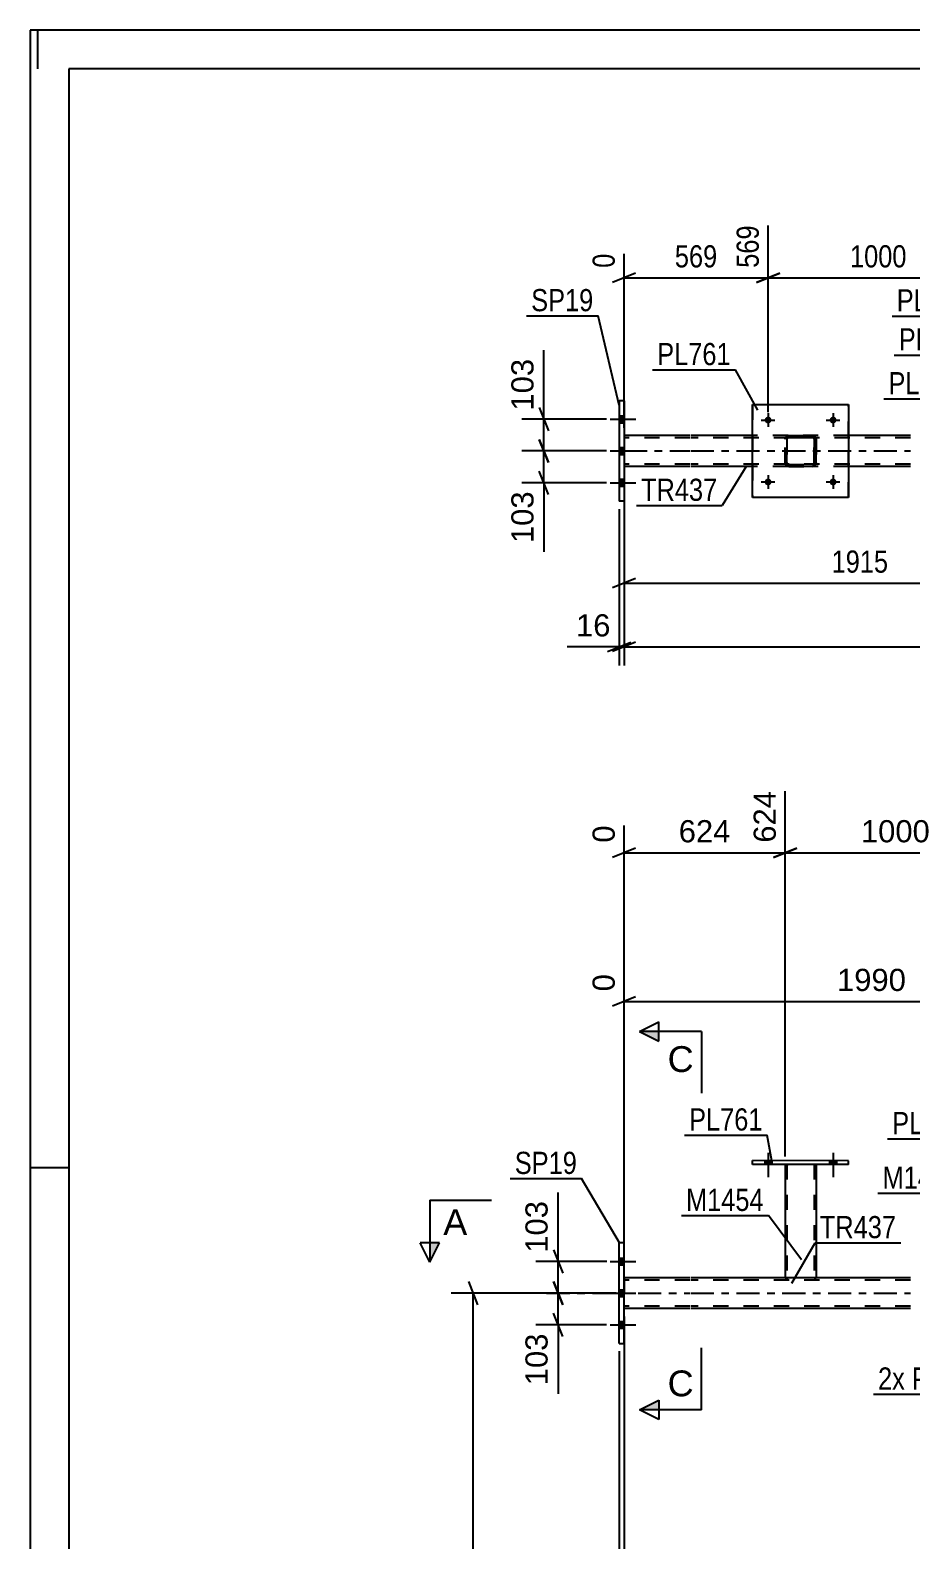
# Model space of a CAD drawing. Header units: millimetres. Extents: x 0 to 841, y 0 to 594.
# Drawn here: x 0 to 113.8, y 399 to 594 of the extents above; entities that cross this region are included whole.
import ezdxf

# ---------------------------------------------------------------- set-up
doc = ezdxf.new("R2010")
doc.units = ezdxf.units.MM
doc.linetypes.add('DXK_LINE_DOT2', pattern=[3.9198, 1.9599, -1.9599])
doc.linetypes.add('DXK_LINE_DOT3', pattern=[5.9187, 2.979, -0.9799, 0.9799, -0.9799])
doc.styles.add('Arial', font='ARIAL.TTF', dxfattribs={"height": 0.2})
doc.styles.add('Arial Narrow', font='ARIALN.TTF', dxfattribs={"height": 0.2})

# ---------------------------------------------------------------- blocks, each defined once
blk = doc.blocks.new('Unknown-317306913-1117')
at = {"color": 5, "linetype": 'Continuous'}
for p, q in [((841, 594), (0, 594)), ((0, 594), (0, 0)), ((1, 589), (1, 594)), ((836, 589), (5, 589)), ((5, 589), (5, 5)), ((5, 447), (0, 447))]:
    blk.add_line(p, q, dxfattribs=at)
blk = doc.blocks.new('Bolt-317306913-2170 - 2138')
at = {"linetype": 'Continuous'}
for points in [[(94.94, 447.46), (95.82, 447.46), (95.82, 447.94), (94.94, 447.94)], [(103.34, 447.45), (104.22, 447.45), (104.22, 447.93), (103.34, 447.93)]]:
    blk.add_hatch(color=1, dxfattribs=at).paths.add_polyline_path(points)
at = {"color": 1, "linetype": 'Continuous'}
for p, q in [((95.38, 448.94), (95.38, 445.82)), ((103.78, 448.93), (103.78, 445.81)), ((94.94, 447.94), (94.94, 447.46)), ((95.82, 447.94), (95.82, 447.46)), ((103.34, 447.93), (103.34, 447.45)), ((104.22, 447.93), (104.22, 447.45))]:
    blk.add_line(p, q, dxfattribs=at)
blk = doc.blocks.new('Bolt-317306913-2171 - 2138')
at = {"linetype": 'Continuous'}
for points in [[(94.94, 447.46), (95.82, 447.46), (95.82, 447.94), (94.94, 447.94)], [(103.34, 447.45), (104.22, 447.45), (104.22, 447.93), (103.34, 447.93)]]:
    blk.add_hatch(color=1, dxfattribs=at).paths.add_polyline_path(points)
at = {"color": 1, "linetype": 'Continuous'}
for p, q in [((95.38, 448.94), (95.38, 445.82)), ((103.78, 448.93), (103.78, 445.81)), ((94.94, 447.94), (94.94, 447.46)), ((95.82, 447.94), (95.82, 447.46)), ((103.34, 447.93), (103.34, 447.45)), ((104.22, 447.93), (104.22, 447.45))]:
    blk.add_line(p, q, dxfattribs=at)
blk = doc.blocks.new('Part-317306913-2249 - 2138')
at = {"color": 2, "linetype": 'Continuous'}
for p, q in [((85.28, 432.82), (76.76, 432.82)), ((97.58, 432.82), (85.38, 432.82)), ((113.78, 432.82), (101.58, 432.82)), ((85.28, 428.82), (76.76, 428.82)), ((113.78, 428.82), (85.38, 428.82))]:
    blk.add_line(p, q, dxfattribs=at)
at = {"color": 7, "linetype": 'DXK_LINE_DOT2'}
for p, q in [((76.76, 432.82), (76.76, 428.82)), ((85.28, 432.5), (76.76, 432.5)), ((113.78, 432.5), (85.38, 432.5)), ((101.58, 432.82), (97.58, 432.82)), ((85.28, 429.14), (76.76, 429.14)), ((113.78, 429.14), (85.38, 429.14))]:
    blk.add_line(p, q, dxfattribs=at)
at = {"color": 7, "linetype": 'DXK_LINE_DOT3'}
for p, q in [((66.76, 430.82), (85.28, 430.82)), ((85.38, 430.82), (113.78, 430.82))]:
    blk.add_line(p, q, dxfattribs=at)
blk = doc.blocks.new('Part-317306913-2254 - 2138')
at = {"color": 2, "linetype": 'Continuous'}
for p, q in [((93.38, 447.46), (93.38, 447.94)), ((105.78, 447.93), (93.38, 447.94)), ((105.78, 447.45), (93.38, 447.46)), ((105.78, 447.45), (105.78, 447.93))]:
    blk.add_line(p, q, dxfattribs=at)
blk = doc.blocks.new('Bolt-317306913-2213 - 2138')
at = {"linetype": 'Continuous'}
for points in [[(76.76, 434.48), (76.76, 435.36), (76.12, 435.36), (76.12, 434.48)], [(76.76, 434.48), (76.76, 435.36), (76.12, 435.36), (76.12, 434.48)], [(76.76, 434.48), (76.76, 435.36), (76.12, 435.36), (76.12, 434.48)], [(76.76, 430.38), (76.76, 431.26), (76.12, 431.26), (76.12, 430.38)], [(76.76, 430.38), (76.76, 431.26), (76.12, 431.26), (76.12, 430.38)], [(76.76, 426.28), (76.76, 427.16), (76.12, 427.16), (76.12, 426.28)], [(76.76, 426.28), (76.76, 427.16), (76.12, 427.16), (76.12, 426.28)], [(76.76, 426.28), (76.76, 427.16), (76.12, 427.16), (76.12, 426.28)]]:
    blk.add_hatch(color=1, dxfattribs=at).paths.add_polyline_path(points)
at = {"color": 1, "linetype": 'Continuous'}
for p, q in [((76.12, 435.36), (76.76, 435.36)), ((76.12, 435.36), (76.76, 435.36)), ((76.12, 435.36), (76.76, 435.36)), ((74.96, 434.92), (78.28, 434.92)), ((74.96, 434.92), (78.28, 434.92)), ((74.96, 434.92), (78.28, 434.92)), ((76.12, 434.48), (76.76, 434.48)), ((76.12, 434.48), (76.76, 434.48)), ((76.12, 434.48), (76.76, 434.48)), ((76.12, 431.26), (76.76, 431.26)), ((76.12, 431.26), (76.76, 431.26)), ((74.96, 430.82), (78.28, 430.82)), ((74.96, 430.82), (78.28, 430.82)), ((76.12, 430.38), (76.76, 430.38)), ((76.12, 430.38), (76.76, 430.38)), ((74.96, 426.72), (78.28, 426.72)), ((74.96, 426.72), (78.28, 426.72)), ((74.96, 426.72), (78.28, 426.72)), ((76.12, 427.16), (76.76, 427.16)), ((76.12, 427.16), (76.76, 427.16)), ((76.12, 427.16), (76.76, 427.16)), ((76.12, 426.28), (76.76, 426.28)), ((76.12, 426.28), (76.76, 426.28)), ((76.12, 426.28), (76.76, 426.28))]:
    blk.add_line(p, q, dxfattribs=at)
blk = doc.blocks.new('Part-317306913-2269 - 2138')
at = {"color": 7, "linetype": 'DXK_LINE_DOT2'}
for p, q in [((97.58, 447.46), (97.58, 447.46)), ((97.58, 447.46), (97.58, 447.45)), ((97.58, 447.45), (97.58, 447.46)), ((97.62, 447.46), (97.58, 447.46)), ((97.58, 447.46), (97.62, 447.46)), ((97.72, 447.46), (97.62, 447.46)), ((97.62, 447.46), (97.72, 447.46)), ((97.84, 447.46), (97.72, 447.46)), ((97.72, 447.46), (97.88, 447.46)), ((97.82, 447.46), (97.82, 447.46)), ((97.82, 447.46), (97.82, 432.82)), ((97.84, 447.46), (97.82, 447.46)), ((97.82, 447.46), (97.84, 447.46)), ((101.28, 447.46), (97.84, 447.46)), ((97.89, 447.46), (97.84, 447.46)), ((97.84, 447.46), (97.89, 447.46)), ((101.28, 447.46), (97.88, 447.46)), ((101.19, 447.46), (97.89, 447.46)), ((97.89, 447.46), (97.97, 447.46)), ((101.27, 447.46), (97.97, 447.46)), ((101.27, 447.46), (101.19, 447.46)), ((101.32, 447.46), (101.27, 447.46)), ((101.27, 447.46), (101.32, 447.46)), ((101.28, 447.46), (101.44, 447.46)), ((101.44, 447.46), (101.28, 447.46)), ((101.34, 447.46), (101.32, 447.46)), ((101.32, 447.46), (101.34, 447.46)), ((101.34, 447.46), (101.34, 447.46)), ((101.34, 447.46), (101.34, 432.81)), ((101.44, 447.46), (101.54, 447.46)), ((101.54, 447.46), (101.44, 447.46)), ((101.54, 447.46), (101.58, 447.46)), ((101.58, 447.46), (101.54, 447.46)), ((101.58, 447.46), (101.58, 447.46)), ((101.58, 447.46), (101.58, 447.45)), ((101.58, 447.45), (101.58, 447.46)), ((97.58, 432.82), (97.61, 432.82)), ((97.61, 432.82), (97.72, 432.82)), ((97.72, 432.82), (97.87, 432.82)), ((97.83, 432.82), (97.82, 432.82)), ((97.82, 432.82), (97.83, 432.82)), ((97.89, 432.82), (97.83, 432.82)), ((97.83, 432.82), (97.89, 432.82)), ((101.34, 432.82), (97.87, 432.82)), ((101.19, 432.82), (97.89, 432.82)), ((97.89, 432.82), (97.96, 432.82)), ((101.32, 432.81), (97.96, 432.82)), ((101.26, 432.82), (101.19, 432.82)), ((101.32, 432.82), (101.26, 432.82)), ((101.34, 432.82), (101.32, 432.82)), ((101.32, 432.81), (101.34, 432.81)), ((101.34, 432.82), (101.43, 432.82)), ((101.43, 432.82), (101.54, 432.82)), ((101.54, 432.82), (101.58, 432.82))]:
    blk.add_line(p, q, dxfattribs=at)
at = {"color": 2, "linetype": 'Continuous'}
for p, q in [((97.58, 447.45), (97.58, 432.82)), ((101.58, 447.45), (101.58, 432.81)), ((97.61, 432.82), (97.58, 432.82)), ((97.72, 432.82), (97.61, 432.82)), ((97.87, 432.82), (97.72, 432.82)), ((101.28, 432.81), (97.87, 432.82)), ((101.43, 432.81), (101.28, 432.81)), ((101.54, 432.81), (101.43, 432.81)), ((101.58, 432.81), (101.54, 432.81))]:
    blk.add_line(p, q, dxfattribs=at)
blk = doc.blocks.new('Part-317306913-2548 - 2138')
at = {"color": 2, "linetype": 'Continuous'}
for p, q in [((76.12, 424.32), (76.12, 437.32)), ((76.76, 437.32), (76.12, 437.32)), ((76.76, 424.32), (76.76, 437.32)), ((76.12, 424.32), (76.76, 424.32))]:
    blk.add_line(p, q, dxfattribs=at)
blk = doc.blocks.new('Part-317306913-1260 - 1234')
at = {"color": 2, "linetype": 'Continuous'}
for p, q in [((76.76, 546.13), (76.12, 546.13)), ((76.12, 546.13), (76.12, 533.13)), ((76.76, 546.13), (76.76, 533.13)), ((76.76, 533.13), (76.12, 533.13))]:
    blk.add_line(p, q, dxfattribs=at)
blk = doc.blocks.new('Part-317306913-1448 - 1234')
at = {"color": 7, "linetype": 'DXK_LINE_DOT2'}
for p, q in [((97.58, 541.15), (97.61, 541.33)), ((97.62, 541.33), (97.58, 541.15)), ((97.58, 538.11), (97.58, 541.15)), ((97.58, 541.15), (97.58, 541.15)), ((97.58, 538.11), (97.58, 541.15)), ((97.82, 541.15), (97.84, 541.24)), ((97.83, 541.24), (97.82, 541.15)), ((97.82, 538.11), (97.82, 541.15)), ((97.82, 541.15), (97.82, 541.15)), ((97.82, 541.15), (97.82, 538.11)), ((97.89, 541.32), (97.83, 541.24)), ((97.84, 541.24), (97.89, 541.32)), ((97.87, 541.59), (98.06, 541.63)), ((98.06, 541.63), (97.88, 541.59)), ((97.89, 541.32), (97.97, 541.37)), ((97.96, 541.37), (97.89, 541.32)), ((98.06, 541.39), (97.96, 541.37)), ((97.97, 541.37), (98.06, 541.39)), ((98.06, 541.63), (101.1, 541.63)), ((98.06, 541.63), (98.06, 541.63)), ((98.06, 541.63), (101.1, 541.63)), ((98.06, 541.39), (101.1, 541.39)), ((98.06, 541.39), (98.06, 541.39)), ((101.1, 541.39), (98.06, 541.39)), ((101.1, 541.63), (101.1, 541.63)), ((101.1, 541.63), (101.28, 541.59)), ((101.28, 541.59), (101.1, 541.63)), ((101.1, 541.39), (101.1, 541.39)), ((101.1, 541.39), (101.19, 541.37)), ((101.19, 541.37), (101.1, 541.39)), ((101.19, 541.37), (101.19, 541.37)), ((101.19, 541.37), (101.27, 541.32)), ((101.26, 541.32), (101.19, 541.37)), ((101.32, 541.24), (101.26, 541.32)), ((101.27, 541.32), (101.32, 541.24)), ((101.32, 541.24), (101.34, 541.15)), ((101.34, 541.15), (101.32, 541.24)), ((101.34, 538.11), (101.34, 541.15)), ((101.34, 541.15), (101.34, 541.15)), ((101.34, 541.15), (101.34, 538.11)), ((101.54, 541.33), (101.58, 541.15)), ((101.58, 541.15), (101.54, 541.33)), ((101.58, 538.11), (101.58, 541.15)), ((101.58, 541.15), (101.58, 541.15)), ((101.58, 541.15), (101.58, 538.11)), ((97.58, 538.11), (97.58, 538.11)), ((97.61, 537.92), (97.58, 538.11)), ((97.58, 538.11), (97.62, 537.92)), ((97.82, 538.11), (97.82, 538.11)), ((97.84, 538.01), (97.82, 538.11)), ((97.82, 538.11), (97.83, 538.02)), ((97.83, 538.02), (97.89, 537.94)), ((97.89, 537.94), (97.84, 538.01)), ((97.87, 537.66), (97.88, 537.66)), ((98.06, 537.63), (97.87, 537.66)), ((97.88, 537.66), (98.06, 537.63)), ((97.97, 537.88), (97.89, 537.94)), ((97.89, 537.94), (97.96, 537.89)), ((97.96, 537.89), (98.06, 537.87)), ((98.06, 537.87), (97.97, 537.88)), ((98.06, 537.87), (101.1, 537.87)), ((98.06, 537.87), (98.06, 537.87)), ((98.06, 537.87), (101.1, 537.87)), ((98.06, 537.63), (101.1, 537.63)), ((98.06, 537.63), (98.06, 537.63)), ((98.06, 537.63), (101.1, 537.63)), ((101.1, 537.87), (101.19, 537.89)), ((101.19, 537.88), (101.1, 537.87)), ((101.1, 537.87), (101.1, 537.87)), ((101.28, 537.66), (101.1, 537.63)), ((101.1, 537.63), (101.28, 537.66)), ((101.1, 537.63), (101.1, 537.63)), ((101.27, 537.94), (101.19, 537.88)), ((101.19, 537.89), (101.26, 537.94)), ((101.26, 537.94), (101.32, 538.02)), ((101.32, 538.01), (101.27, 537.94)), ((101.34, 538.11), (101.32, 538.01)), ((101.32, 538.02), (101.34, 538.11)), ((101.34, 538.11), (101.34, 538.11)), ((101.58, 538.11), (101.54, 537.92)), ((101.54, 537.92), (101.58, 538.11)), ((101.58, 538.11), (101.58, 538.11))]:
    blk.add_line(p, q, dxfattribs=at)
at = {"color": 7, "linetype": 'DXK_LINE_DOT3'}
blk.add_line((99.58, 539.63), (99.57, 539.63), dxfattribs=at)
at = {"color": 7, "linetype": 'DXK_LINE_DOT2'}
for centre, start, end in [((98.06, 541.15), 112.5, 157.5), ((98.06, 541.15), 112.5, 157.5), ((101.1, 541.15), 22.5, 67.5), ((101.1, 541.15), 22.5, 67.5), ((98.06, 538.11), 202.5, 247.5), ((98.06, 538.11), 202.5, 247.5), ((101.1, 538.11), 292.5, 337.5), ((101.1, 538.11), 292.5, 337.5)]:
    blk.add_arc(centre, 0.48, start, end, dxfattribs=at)
blk = doc.blocks.new('Part-317306913-1453 - 1234')
at = {"color": 2, "linetype": 'Continuous'}
for p, q in [((93.38, 533.63), (93.38, 545.63)), ((93.38, 545.63), (93.38, 545.63)), ((93.38, 545.63), (105.78, 545.63)), ((105.78, 545.63), (105.78, 533.63)), ((93.38, 533.63), (93.38, 533.63)), ((105.78, 533.63), (93.38, 533.63))]:
    blk.add_line(p, q, dxfattribs=at)
at = {"color": 7, "linetype": 'DXK_LINE_DOT2'}
for p, q in [((93.38, 545.63), (93.38, 533.63)), ((93.38, 545.63), (93.38, 545.63)), ((105.78, 533.63), (105.78, 545.63)), ((93.38, 533.63), (93.38, 533.63))]:
    blk.add_line(p, q, dxfattribs=at)
blk = doc.blocks.new('Part-317306913-1468 - 1234')
at = {"color": 2, "linetype": 'Continuous'}
for p, q in [((85.28, 541.63), (76.76, 541.63)), ((93.38, 541.63), (85.38, 541.63)), ((113.78, 541.63), (105.78, 541.63)), ((85.28, 537.63), (76.76, 537.63)), ((93.38, 537.63), (85.38, 537.63)), ((113.78, 537.63), (105.78, 537.63))]:
    blk.add_line(p, q, dxfattribs=at)
at = {"color": 7, "linetype": 'DXK_LINE_DOT2'}
for p, q in [((76.76, 541.63), (76.76, 537.63)), ((85.28, 541.31), (76.76, 541.31)), ((113.78, 541.31), (85.38, 541.31)), ((105.78, 541.63), (93.38, 541.63)), ((85.28, 537.95), (76.76, 537.95)), ((113.78, 537.95), (85.38, 537.95)), ((105.78, 537.63), (93.38, 537.63))]:
    blk.add_line(p, q, dxfattribs=at)
at = {"color": 7, "linetype": 'DXK_LINE_DOT3'}
for p, q in [((76.76, 539.63), (85.28, 539.63)), ((85.38, 539.63), (113.78, 539.63))]:
    blk.add_line(p, q, dxfattribs=at)
blk = doc.blocks.new('Bolt-317306913-1472 - 1234')
at = {"linetype": 'Continuous'}
for points in [[(76.12, 544.17), (76.12, 543.29), (76.76, 543.29), (76.76, 544.17)], [(76.12, 544.17), (76.12, 543.29), (76.76, 543.29), (76.76, 544.17)], [(76.12, 544.17), (76.12, 543.29), (76.76, 543.29), (76.76, 544.17)], [(76.12, 540.07), (76.12, 539.19), (76.76, 539.19), (76.76, 540.07)], [(76.12, 540.07), (76.12, 539.19), (76.76, 539.19), (76.76, 540.07)], [(76.12, 535.97), (76.12, 535.09), (76.76, 535.09), (76.76, 535.97)], [(76.12, 535.97), (76.12, 535.09), (76.76, 535.09), (76.76, 535.97)], [(76.12, 535.97), (76.12, 535.09), (76.76, 535.09), (76.76, 535.97)]]:
    blk.add_hatch(color=1, dxfattribs=at).paths.add_polyline_path(points)
at = {"color": 1, "linetype": 'Continuous'}
for p, q in [((74.96, 543.73), (78.28, 543.73)), ((74.96, 543.73), (78.28, 543.73)), ((74.96, 543.73), (78.28, 543.73)), ((76.12, 544.17), (76.76, 544.17)), ((76.12, 544.17), (76.76, 544.17)), ((76.12, 544.17), (76.76, 544.17)), ((76.12, 543.29), (76.76, 543.29)), ((76.12, 543.29), (76.76, 543.29)), ((76.12, 543.29), (76.76, 543.29)), ((74.96, 539.63), (78.28, 539.63)), ((74.96, 539.63), (78.28, 539.63)), ((76.12, 540.07), (76.76, 540.07)), ((76.12, 540.07), (76.76, 540.07)), ((76.12, 539.19), (76.76, 539.19)), ((76.12, 539.19), (76.76, 539.19)), ((74.96, 535.53), (78.28, 535.53)), ((74.96, 535.53), (78.28, 535.53)), ((74.96, 535.53), (78.28, 535.53)), ((76.12, 535.97), (76.76, 535.97)), ((76.12, 535.97), (76.76, 535.97)), ((76.12, 535.97), (76.76, 535.97)), ((76.12, 535.09), (76.76, 535.09)), ((76.12, 535.09), (76.76, 535.09)), ((76.12, 535.09), (76.76, 535.09))]:
    blk.add_line(p, q, dxfattribs=at)
blk = doc.blocks.new('Bolt-317306913-1514 - 1234')
at = {"linetype": 'Continuous'}
for points in [[(94.94, 535.63), (94.95, 535.72), (94.98, 535.81), (95.02, 535.89), (95.09, 535.95), (95.16, 536.01), (95.24, 536.05), (95.33, 536.06), (95.43, 536.06), (95.52, 536.05), (95.6, 536.01), (95.67, 535.95), (95.74, 535.89), (95.78, 535.81), (95.81, 535.72), (95.82, 535.63), (95.81, 535.54), (95.78, 535.45), (95.74, 535.37), (95.67, 535.3), (95.6, 535.25), (95.52, 535.21), (95.43, 535.19), (95.33, 535.19), (95.24, 535.21), (95.16, 535.25), (95.09, 535.3), (95.02, 535.37), (94.98, 535.45), (94.95, 535.54)], [(103.34, 535.63), (103.35, 535.72), (103.38, 535.81), (103.42, 535.89), (103.49, 535.95), (103.56, 536.01), (103.64, 536.05), (103.73, 536.06), (103.83, 536.06), (103.92, 536.05), (104, 536.01), (104.07, 535.95), (104.14, 535.89), (104.18, 535.81), (104.21, 535.72), (104.22, 535.63), (104.21, 535.54), (104.18, 535.45), (104.14, 535.37), (104.07, 535.3), (104, 535.25), (103.92, 535.21), (103.83, 535.19), (103.73, 535.19), (103.64, 535.21), (103.56, 535.25), (103.49, 535.3), (103.42, 535.37), (103.38, 535.45), (103.35, 535.54)]]:
    blk.add_hatch(color=1, dxfattribs=at).paths.add_polyline_path(points)
at = {"color": 1, "linetype": 'Continuous'}
for p, q in [((95.38, 536.51), (95.38, 534.75)), ((103.78, 536.51), (103.78, 534.75)), ((94.5, 535.63), (96.26, 535.63)), ((102.9, 535.63), (104.66, 535.63))]:
    blk.add_line(p, q, dxfattribs=at)
blk = doc.blocks.new('Bolt-317306913-1515 - 1234')
at = {"linetype": 'Continuous'}
for points in [[(94.94, 543.63), (94.95, 543.72), (94.98, 543.81), (95.02, 543.89), (95.09, 543.95), (95.16, 544.01), (95.24, 544.05), (95.33, 544.06), (95.43, 544.06), (95.52, 544.05), (95.6, 544.01), (95.67, 543.95), (95.74, 543.89), (95.78, 543.81), (95.81, 543.72), (95.82, 543.63), (95.81, 543.54), (95.78, 543.45), (95.74, 543.37), (95.67, 543.3), (95.6, 543.25), (95.52, 543.21), (95.43, 543.19), (95.33, 543.19), (95.24, 543.21), (95.16, 543.25), (95.09, 543.3), (95.02, 543.37), (94.98, 543.45), (94.95, 543.54)], [(103.34, 543.63), (103.35, 543.72), (103.38, 543.81), (103.42, 543.89), (103.49, 543.95), (103.56, 544.01), (103.64, 544.05), (103.73, 544.06), (103.83, 544.06), (103.92, 544.05), (104, 544.01), (104.07, 543.95), (104.14, 543.89), (104.18, 543.81), (104.21, 543.72), (104.22, 543.63), (104.21, 543.54), (104.18, 543.45), (104.14, 543.37), (104.07, 543.3), (104, 543.25), (103.92, 543.21), (103.83, 543.19), (103.73, 543.19), (103.64, 543.21), (103.56, 543.25), (103.49, 543.3), (103.42, 543.37), (103.38, 543.45), (103.35, 543.54)]]:
    blk.add_hatch(color=1, dxfattribs=at).paths.add_polyline_path(points)
at = {"color": 1, "linetype": 'Continuous'}
for p, q in [((95.38, 544.51), (95.38, 542.75)), ((103.78, 544.51), (103.78, 542.75)), ((94.5, 543.63), (96.26, 543.63)), ((102.9, 543.63), (104.66, 543.63))]:
    blk.add_line(p, q, dxfattribs=at)
blk = doc.blocks.new('StraightDimension-317306913-8556 - 2138')
at = {"color": 7, "linetype": 'Continuous'}
for p, q in [((126.08, 448.44), (126.08, 497.92)), ((97.58, 448.46), (97.58, 495.7)), ((99.08, 488.32), (96.08, 487.12)), ((97.58, 487.72), (126.08, 487.72)), ((124.58, 487.12), (127.58, 488.32))]:
    blk.add_line(p, q, dxfattribs=at)
at = {"color": 0, "linetype": 'Continuous'}
blk.add_wipeout([(125.48, 498.52), (121.28, 498.52), (121.28, 488.42), (125.48, 488.42)], dxfattribs=at)
at = {"color": 0}
blk.add_wipeout([(116.88, 488.47), (116.88, 492.67), (106.78, 492.67), (106.78, 488.47)], dxfattribs=at)
at = {"color": 3, "linetype": 'Continuous', "style": 'Arial'}
blk.add_text('1624', height=2.865, rotation=90.0002, dxfattribs=at).set_placement((124.88, 489.02))
at = {"color": 3, "style": 'Arial'}
blk.add_text('1000', height=2.865, dxfattribs=at).set_placement((107.38, 489.07))
blk = doc.blocks.new('StraightDimension-317306913-3292 - 2138')
at = {"color": 7, "linetype": 'Continuous'}
for p, q in [((67.63, 436.42), (68.83, 433.42)), ((74.53, 434.92), (65.38, 434.92)), ((68.23, 430.82), (68.23, 434.92)), ((68.83, 429.32), (67.63, 432.32)), ((75.12, 430.82), (65.38, 430.82))]:
    blk.add_line(p, q, dxfattribs=at)
at = {"color": 0}
blk.add_wipeout([(67.48, 443.31), (63.28, 443.31), (63.28, 435.44), (67.48, 435.44)], dxfattribs=at)
at = {"color": 7, "linetype": 'Continuous'}
blk.add_line((68.23, 434.92), (68.23, 443.84), dxfattribs=at)
blk.add_line((68.23, 434.92), (68.23, 443.84), dxfattribs=at)
at = {"color": 3, "style": 'Arial'}
blk.add_text('103', height=2.865, rotation=90.0002, dxfattribs=at).set_placement((66.88, 436.04))
blk = doc.blocks.new('StraightDimension-317306913-3300 - 2138')
at = {"color": 7, "linetype": 'Continuous'}
for p, q in [((67.63, 432.32), (68.83, 429.32)), ((75.12, 430.82), (65.38, 430.82)), ((68.23, 426.72), (68.23, 430.82)), ((68.83, 425.22), (67.63, 428.22)), ((74.5, 426.72), (65.38, 426.72))]:
    blk.add_line(p, q, dxfattribs=at)
at = {"color": 0}
blk.add_wipeout([(67.48, 426.19), (63.28, 426.19), (63.28, 418.32), (67.48, 418.32)], dxfattribs=at)
at = {"color": 7, "linetype": 'Continuous'}
blk.add_line((68.23, 426.72), (68.23, 417.8), dxfattribs=at)
blk.add_line((68.23, 426.72), (68.23, 417.8), dxfattribs=at)
at = {"color": 3, "style": 'Arial'}
blk.add_text('103', height=2.865, rotation=90.0002, dxfattribs=at).set_placement((66.88, 418.92))
blk = doc.blocks.new('StraightDimension-317306913-11431 - 2138')
at = {"color": 7, "linetype": 'Continuous'}
for p, q in [((57.88, 429.32), (56.68, 432.32)), ((75.76, 430.82), (54.43, 430.82)), ((57.28, 304.96), (57.28, 430.82)), ((56.68, 306.46), (57.88, 303.46)), ((124.18, 304.96), (54.43, 304.96))]:
    blk.add_line(p, q, dxfattribs=at)
at = {"color": 0}
blk.add_wipeout([(56.53, 372.93), (52.33, 372.93), (52.33, 362.84), (56.53, 362.84)], dxfattribs=at)
at = {"color": 3, "style": 'Arial'}
blk.add_text('3146', height=2.865, rotation=90.0002, dxfattribs=at).set_placement((55.93, 363.44))
blk = doc.blocks.new('StraightDimension-317306913-3512 - 2138')
at = {"color": 7, "linetype": 'Continuous'}
for p, q in [((140.71, 429.82), (140.71, 478.7)), ((76.76, 433.82), (76.76, 472.03)), ((78.26, 469.11), (75.26, 467.91)), ((76.76, 468.51), (140.71, 468.51)), ((139.21, 467.91), (142.21, 469.11))]:
    blk.add_line(p, q, dxfattribs=at)
at = {"color": 0, "linetype": 'Continuous'}
for points in [[(140.11, 479.3), (135.91, 479.3), (135.91, 469.21), (140.11, 469.21)], [(76.16, 472.63), (71.96, 472.63), (71.96, 469.21), (76.16, 469.21)]]:
    blk.add_wipeout(points, dxfattribs=at)
at = {"color": 0}
blk.add_wipeout([(113.78, 469.26), (113.78, 473.46), (103.69, 473.46), (103.69, 469.26)], dxfattribs=at)
at = {"color": 3, "linetype": 'Continuous', "style": 'Arial'}
for s, height, p in [('1990', 2.865, (139.51, 469.81)), ('0', 2.87, (75.56, 469.81))]:
    blk.add_text(s, height=height, rotation=90.0002, dxfattribs=at).set_placement(p)
at = {"color": 3, "style": 'Arial'}
blk.add_text('1990', height=2.865, dxfattribs=at).set_placement((104.29, 469.86))
blk = doc.blocks.new('StraightDimension-317306913-3164 - 2138')
at = {"color": 7, "linetype": 'Continuous'}
for p, q in [((76.76, 427.82), (76.76, 348.14)), ((125.53, 308.6), (125.53, 353.39)), ((78.26, 351.14), (75.26, 349.94)), ((124.03, 349.94), (127.03, 351.14)), ((76.76, 350.54), (125.53, 350.54))]:
    blk.add_line(p, q, dxfattribs=at)
at = {"color": 0}
blk.add_wipeout([(106.19, 351.29), (106.19, 355.49), (96.1, 355.49), (96.1, 351.29)], dxfattribs=at)
at = {"color": 3, "style": 'Arial'}
blk.add_text('1610', height=2.865, dxfattribs=at).set_placement((96.7, 351.89))
blk = doc.blocks.new('StraightDimension-317306913-3281 - 2138')
at = {"color": 7, "linetype": 'Continuous'}
blk.add_line((76.12, 423.32), (76.12, 264.95), dxfattribs=at)
blk = doc.blocks.new('StraightDimension-317306913-8557 - 2138')
at = {"color": 7, "linetype": 'Continuous'}
for p, q in [((97.58, 448.46), (97.58, 495.7)), ((76.76, 433.82), (76.76, 491.25)), ((78.26, 488.32), (75.26, 487.12)), ((76.76, 487.72), (97.58, 487.72)), ((96.08, 487.12), (99.08, 488.32))]:
    blk.add_line(p, q, dxfattribs=at)
at = {"color": 0, "linetype": 'Continuous'}
for points in [[(96.98, 496.3), (92.78, 496.3), (92.78, 488.42), (96.98, 488.42)], [(76.16, 491.85), (71.96, 491.85), (71.96, 488.42), (76.16, 488.42)]]:
    blk.add_wipeout(points, dxfattribs=at)
at = {"color": 0}
blk.add_wipeout([(91.11, 488.47), (91.11, 492.67), (83.23, 492.67), (83.23, 488.47)], dxfattribs=at)
at = {"color": 3, "linetype": 'Continuous', "style": 'Arial'}
for s, height, p in [('624', 2.865, (96.38, 489.02)), ('0', 2.87, (75.56, 489.02))]:
    blk.add_text(s, height=height, rotation=90.0002, dxfattribs=at).set_placement(p)
at = {"color": 3, "style": 'Arial'}
blk.add_text('624', height=2.865, dxfattribs=at).set_placement((83.83, 489.07))
blk = doc.blocks.new('StraightDimension-317306913-13724 - 1234')
at = {"color": 7, "linetype": 'Continuous'}
for p, q in [((76.76, 536.63), (76.76, 520.16)), ((137.73, 532.52), (137.73, 520.16)), ((78.26, 523.16), (75.26, 521.96)), ((136.23, 521.96), (139.23, 523.16)), ((76.76, 522.56), (137.73, 522.56))]:
    blk.add_line(p, q, dxfattribs=at)
at = {"color": 0}
blk.add_wipeout([(111.5, 523.31), (111.5, 527.51), (102.99, 527.51), (102.99, 523.31)], dxfattribs=at)
at = {"color": 3, "style": 'Arial Narrow'}
blk.add_text('1915', height=2.863, dxfattribs=at).set_placement((103.59, 523.91))
blk = doc.blocks.new('StraightDimension-317306913-2066 - 1234')
at = {"color": 7, "linetype": 'Continuous'}
for p, q in [((76.76, 532.13), (76.76, 511.92)), ((78.26, 514.92), (75.26, 513.72)), ((76.76, 514.32), (709.95, 514.32))]:
    blk.add_line(p, q, dxfattribs=at)
blk = doc.blocks.new('StraightDimension-317306913-2056 - 1234')
at = {"color": 7, "linetype": 'Continuous'}
for p, q in [((76.12, 532.13), (76.12, 511.92)), ((76.76, 532.13), (76.76, 511.92)), ((74.62, 513.72), (77.62, 514.92)), ((78.26, 514.92), (75.26, 513.72)), ((76.12, 514.32), (76.76, 514.32))]:
    blk.add_line(p, q, dxfattribs=at)
at = {"color": 0}
blk.add_wipeout([(75.6, 515.07), (75.6, 519.27), (69.95, 519.27), (69.95, 515.07)], dxfattribs=at)
at = {"color": 7, "linetype": 'Continuous'}
blk.add_line((76.12, 514.32), (69.42, 514.32), dxfattribs=at)
blk.add_line((76.12, 514.32), (69.42, 514.32), dxfattribs=at)
at = {"color": 3, "style": 'Arial'}
blk.add_text('16', height=2.865, dxfattribs=at).set_placement((70.55, 515.67))
blk = doc.blocks.new('StraightDimension-317306913-2087 - 1234')
at = {"color": 7, "linetype": 'Continuous'}
for p, q in [((65.81, 545.23), (67.01, 542.23)), ((74.48, 543.73), (63.56, 543.73)), ((66.41, 539.63), (66.41, 543.73)), ((67.01, 538.13), (65.81, 541.13)), ((74.48, 539.63), (63.56, 539.63))]:
    blk.add_line(p, q, dxfattribs=at)
at = {"color": 0}
blk.add_wipeout([(65.66, 552.12), (61.46, 552.12), (61.46, 544.25), (65.66, 544.25)], dxfattribs=at)
at = {"color": 7, "linetype": 'Continuous'}
blk.add_line((66.41, 543.73), (66.41, 552.65), dxfattribs=at)
blk.add_line((66.41, 543.73), (66.41, 552.65), dxfattribs=at)
at = {"color": 3, "style": 'Arial'}
blk.add_text('103', height=2.865, rotation=90.0002, dxfattribs=at).set_placement((65.06, 544.85))
blk = doc.blocks.new('StraightDimension-317306913-2097 - 1234')
at = {"color": 7, "linetype": 'Continuous'}
for p, q in [((65.81, 541.13), (67.01, 538.13)), ((74.48, 539.63), (63.56, 539.63)), ((66.41, 535.53), (66.41, 539.63)), ((67.01, 534.03), (65.81, 537.03)), ((74.48, 535.53), (63.56, 535.53))]:
    blk.add_line(p, q, dxfattribs=at)
at = {"color": 0}
blk.add_wipeout([(65.66, 535), (61.46, 535), (61.46, 527.13), (65.66, 527.13)], dxfattribs=at)
at = {"color": 7, "linetype": 'Continuous'}
blk.add_line((66.41, 535.53), (66.41, 526.61), dxfattribs=at)
blk.add_line((66.41, 535.53), (66.41, 526.61), dxfattribs=at)
at = {"color": 3, "style": 'Arial'}
blk.add_text('103', height=2.865, rotation=90.0002, dxfattribs=at).set_placement((65.06, 527.73))
blk = doc.blocks.new('StraightDimension-317306913-21046 - 1234')
at = {"color": 7, "linetype": 'Continuous'}
for p, q in [((123.88, 544.63), (123.88, 570.61)), ((95.38, 544.63), (95.38, 568.78)), ((96.88, 562.6), (93.88, 561.4)), ((95.38, 562), (123.88, 562)), ((122.38, 561.4), (125.38, 562.6))]:
    blk.add_line(p, q, dxfattribs=at)
at = {"color": 0, "linetype": 'Continuous'}
blk.add_wipeout([(123.28, 571.21), (119.08, 571.21), (119.08, 562.7), (123.28, 562.7)], dxfattribs=at)
at = {"color": 0}
blk.add_wipeout([(113.89, 562.75), (113.89, 566.95), (105.37, 566.95), (105.37, 562.75)], dxfattribs=at)
at = {"color": 3, "linetype": 'Continuous', "style": 'Arial Narrow'}
blk.add_text('1569', height=2.863, rotation=90.0002, dxfattribs=at).set_placement((122.68, 563.3))
at = {"color": 3, "style": 'Arial Narrow'}
blk.add_text('1000', height=2.863, dxfattribs=at).set_placement((105.97, 563.35))
blk = doc.blocks.new('StraightDimension-317306913-21047 - 1234')
at = {"color": 7, "linetype": 'Continuous'}
for p, q in [((95.38, 544.63), (95.38, 568.78)), ((76.76, 542.63), (76.76, 565.12)), ((78.26, 562.6), (75.26, 561.4)), ((76.76, 562), (95.38, 562)), ((93.88, 561.4), (96.88, 562.6))]:
    blk.add_line(p, q, dxfattribs=at)
at = {"color": 0, "linetype": 'Continuous'}
for points in [[(94.78, 569.38), (90.58, 569.38), (90.58, 562.7), (94.78, 562.7)], [(76.16, 565.72), (71.96, 565.72), (71.96, 562.7), (76.16, 562.7)]]:
    blk.add_wipeout(points, dxfattribs=at)
at = {"color": 0}
blk.add_wipeout([(89.41, 562.75), (89.41, 566.95), (82.73, 566.95), (82.73, 562.75)], dxfattribs=at)
at = {"color": 3, "linetype": 'Continuous', "style": 'Arial Narrow'}
for s, height, p in [('569', 2.863, (94.18, 563.3)), ('0', 2.86, (75.56, 563.3))]:
    blk.add_text(s, height=height, rotation=90.0002, dxfattribs=at).set_placement(p)
at = {"color": 3, "style": 'Arial Narrow'}
blk.add_text('569', height=2.863, dxfattribs=at).set_placement((83.33, 563.35))
blk = doc.blocks.new('Mark-317306913-2245 - 2138')
at = {"color": 0}
blk.add_wipeout([(111.94, 437.92), (111.94, 440.92), (102.07, 440.92), (102.07, 437.92)], dxfattribs=at)
blk.add_wipeout([(111.94, 437.92), (111.94, 440.92), (102.07, 440.92), (102.07, 437.92)], dxfattribs=at)
at = {"color": 30, "linetype": 'Continuous'}
for p, q in [((98.46, 432.09), (101.47, 437.32)), ((101.47, 437.32), (112.54, 437.32))]:
    blk.add_line(p, q, dxfattribs=at)
at = {"color": 3, "style": 'Arial Narrow'}
blk.add_text('TR437', height=2.863, dxfattribs=at).set_placement((102.07, 437.92))
blk = doc.blocks.new('Mark-317306913-2250 - 2138')
at = {"color": 0}
blk.add_wipeout([(94.67, 451.83), (94.67, 454.83), (85.17, 454.83), (85.17, 451.83)], dxfattribs=at)
blk.add_wipeout([(94.67, 451.83), (94.67, 454.83), (85.17, 454.83), (85.17, 451.83)], dxfattribs=at)
at = {"color": 30, "linetype": 'Continuous'}
for p in [(84.57, 451.23), (95.97, 447.46)]:
    blk.add_line(p, (95.27, 451.23), dxfattribs=at)
at = {"color": 3, "style": 'Arial Narrow'}
blk.add_text('PL761', height=2.863, dxfattribs=at).set_placement((85.17, 451.83))
blk = doc.blocks.new('Mark-317306913-2265 - 2138')
at = {"color": 0}
blk.add_wipeout([(94.82, 441.44), (94.82, 444.44), (84.77, 444.44), (84.77, 441.44)], dxfattribs=at)
blk.add_wipeout([(94.82, 441.44), (94.82, 444.44), (84.77, 444.44), (84.77, 441.44)], dxfattribs=at)
at = {"color": 30, "linetype": 'Continuous'}
for p in [(84.17, 440.84), (99.72, 435.12)]:
    blk.add_line(p, (95.42, 440.84), dxfattribs=at)
at = {"color": 3, "style": 'Arial Narrow'}
blk.add_text('M1454', height=2.863, dxfattribs=at).set_placement((84.77, 441.44))
blk = doc.blocks.new('SectionMark-317306913-3881 - 2138')
at = {"linetype": 'Continuous'}
blk.add_hatch(color=6, dxfattribs=at).paths.add_polyline_path([(51.64, 437.32), (52.89, 437.32), (51.64, 434.82)])
at = {"color": 6, "linetype": 'Continuous'}
for p, q in [((51.64, 442.82), (59.64, 442.82)), ((51.64, 442.82), (51.64, 434.82)), ((51.64, 434.82), (50.39, 437.32)), ((52.89, 437.32), (50.39, 437.32)), ((51.64, 434.82), (52.89, 437.32))]:
    blk.add_line(p, q, dxfattribs=at)
at = {"color": 0, "linetype": 'Continuous'}
blk.add_wipeout([(56.5, 438.32), (56.5, 441.82), (53.39, 441.82), (53.39, 438.32)], dxfattribs=at)
at = {"color": 3, "linetype": 'Continuous', "style": 'Arial'}
blk.add_text('A', height=3.34, dxfattribs=at).set_placement((53.39, 438.32))
blk = doc.blocks.new('Mark-317306913-2270 - 2138')
at = {"color": 0}
blk.add_wipeout([(120.94, 451.36), (120.94, 454.36), (111.43, 454.36), (111.43, 451.36)], dxfattribs=at)
blk.add_wipeout([(120.94, 451.36), (120.94, 454.36), (111.43, 454.36), (111.43, 451.36)], dxfattribs=at)
at = {"color": 30, "linetype": 'Continuous'}
for p in [(110.83, 450.76), (122.29, 447.46)]:
    blk.add_line(p, (121.54, 450.76), dxfattribs=at)
at = {"color": 3, "style": 'Arial Narrow'}
blk.add_text('PL761', height=2.863, dxfattribs=at).set_placement((111.43, 451.36))
blk = doc.blocks.new('Mark-317306913-2275 - 2138')
at = {"color": 0}
blk.add_wipeout([(120.23, 444.32), (120.23, 447.32), (110.18, 447.32), (110.18, 444.32)], dxfattribs=at)
blk.add_wipeout([(120.23, 444.32), (120.23, 447.32), (110.18, 447.32), (110.18, 444.32)], dxfattribs=at)
at = {"color": 30, "linetype": 'Continuous'}
for p in [(109.58, 443.72), (126.1, 436.73)]:
    blk.add_line(p, (120.83, 443.72), dxfattribs=at)
at = {"color": 3, "style": 'Arial Narrow'}
blk.add_text('M1454', height=2.863, dxfattribs=at).set_placement((110.18, 444.32))
blk = doc.blocks.new('SectionMark-317306913-3875 - 2138')
at = {"linetype": 'Continuous'}
for points in [[(81.26, 464.64), (81.26, 463.39), (78.76, 464.64)], [(81.26, 416.99), (81.26, 415.74), (78.76, 415.74)]]:
    blk.add_hatch(color=6, dxfattribs=at).paths.add_polyline_path(points)
at = {"color": 6, "linetype": 'Continuous'}
for p, q in [((78.76, 464.64), (81.26, 465.89)), ((86.76, 464.64), (78.76, 464.64)), ((78.76, 464.64), (81.26, 463.39)), ((81.26, 463.39), (81.26, 465.89)), ((86.76, 464.64), (86.76, 456.64)), ((86.76, 415.74), (86.76, 423.74)), ((78.76, 415.74), (81.26, 416.99)), ((86.76, 415.74), (78.76, 415.74)), ((81.26, 414.49), (78.76, 415.74)), ((81.26, 416.99), (81.26, 414.49))]:
    blk.add_line(p, q, dxfattribs=at)
at = {"color": 0, "linetype": 'Continuous'}
for points in [[(85.76, 459.39), (85.76, 462.89), (82.39, 462.89), (82.39, 459.39)], [(85.76, 417.49), (85.76, 420.99), (82.39, 420.99), (82.39, 417.49)]]:
    blk.add_wipeout(points, dxfattribs=at)
at = {"color": 3, "linetype": 'Continuous', "style": 'Arial'}
for p in [(82.39, 459.39), (82.39, 417.49)]:
    blk.add_text('C', height=3.34, dxfattribs=at).set_placement(p)
blk = doc.blocks.new('MarkSet-317306913-21811 - 2138')
at = {"color": 0}
blk.add_wipeout([(113.06, 418.36), (113.06, 421.36), (109.59, 421.36), (109.59, 418.36)], dxfattribs=at)
blk.add_wipeout([(113.06, 418.36), (113.06, 421.36), (109.59, 421.36), (109.59, 418.36)], dxfattribs=at)
blk.add_wipeout([(123.46, 418.36), (123.46, 421.36), (113.96, 421.36), (113.96, 418.36)], dxfattribs=at)
blk.add_wipeout([(123.46, 418.36), (123.46, 421.36), (113.96, 421.36), (113.96, 418.36)], dxfattribs=at)
at = {"color": 3, "style": 'Arial Narrow'}
for s, p in [('2x', (109.59, 418.36)), ('PL270', (113.96, 418.36))]:
    blk.add_text(s, height=2.863, dxfattribs=at).set_placement(p)
at = {"color": 0}
blk.add_wipeout([(128.93, 418.36), (128.93, 421.36), (124.36, 421.36), (124.36, 418.36)], dxfattribs=at)
blk.add_wipeout([(128.93, 418.36), (128.93, 421.36), (124.36, 421.36), (124.36, 418.36)], dxfattribs=at)
at = {"color": 30, "linetype": 'Continuous'}
for p in [(135.57, 429.74), (108.99, 417.76)]:
    blk.add_line(p, (129.53, 417.76), dxfattribs=at)
at = {"color": 3, "style": 'Arial Narrow'}
blk.add_text('NS', height=2.863, dxfattribs=at).set_placement((124.36, 418.36))
blk = doc.blocks.new('Mark-317306913-2544 - 2138')
at = {"color": 0}
blk.add_wipeout([(70.68, 446.22), (70.68, 449.22), (62.64, 449.22), (62.64, 446.22)], dxfattribs=at)
blk.add_wipeout([(70.68, 446.22), (70.68, 449.22), (62.64, 449.22), (62.64, 446.22)], dxfattribs=at)
at = {"color": 30, "linetype": 'Continuous'}
for p in [(62.04, 445.62), (76.19, 437.3)]:
    blk.add_line(p, (71.28, 445.62), dxfattribs=at)
at = {"color": 3, "style": 'Arial Narrow'}
blk.add_text('SP19', height=2.863, dxfattribs=at).set_placement((62.64, 446.22))
blk = doc.blocks.new('Mark-317306913-1255 - 1234')
at = {"color": 0}
blk.add_wipeout([(72.8, 557.69), (72.8, 560.69), (64.76, 560.69), (64.76, 557.69)], dxfattribs=at)
blk.add_wipeout([(72.8, 557.69), (72.8, 560.69), (64.76, 560.69), (64.76, 557.69)], dxfattribs=at)
at = {"color": 30, "linetype": 'Continuous'}
for p in [(64.16, 557.09), (76.14, 545.56)]:
    blk.add_line(p, (73.4, 557.09), dxfattribs=at)
at = {"color": 3, "style": 'Arial Narrow'}
blk.add_text('SP19', height=2.863, dxfattribs=at).set_placement((64.76, 557.69))
blk = doc.blocks.new('Mark-317306913-1431 - 1234')
at = {"color": 0}
blk.add_wipeout([(121.77, 552.62), (121.77, 555.62), (112.27, 555.62), (112.27, 552.62)], dxfattribs=at)
blk.add_wipeout([(121.77, 552.62), (121.77, 555.62), (112.27, 555.62), (112.27, 552.62)], dxfattribs=at)
at = {"color": 30, "linetype": 'Continuous'}
for p in [(111.67, 552.02), (143.24, 541.63)]:
    blk.add_line(p, (122.37, 552.02), dxfattribs=at)
at = {"color": 3, "style": 'Arial Narrow'}
blk.add_text('PL270', height=2.863, dxfattribs=at).set_placement((112.27, 552.62))
blk = doc.blocks.new('Mark-317306913-1443 - 1234')
at = {"color": 0}
blk.add_wipeout([(120.44, 546.96), (120.44, 549.96), (110.94, 549.96), (110.94, 546.96)], dxfattribs=at)
blk.add_wipeout([(120.44, 546.96), (120.44, 549.96), (110.94, 549.96), (110.94, 546.96)], dxfattribs=at)
at = {"color": 30, "linetype": 'Continuous'}
for p in [(110.34, 546.36), (122.79, 542.53)]:
    blk.add_line(p, (121.04, 546.36), dxfattribs=at)
at = {"color": 3, "style": 'Arial Narrow'}
blk.add_text('PL761', height=2.863, dxfattribs=at).set_placement((110.94, 546.96))
blk = doc.blocks.new('Mark-317306913-1449 - 1234')
at = {"color": 0}
blk.add_wipeout([(90.55, 550.72), (90.55, 553.72), (81.05, 553.72), (81.05, 550.72)], dxfattribs=at)
blk.add_wipeout([(90.55, 550.72), (90.55, 553.72), (81.05, 553.72), (81.05, 550.72)], dxfattribs=at)
at = {"color": 30, "linetype": 'Continuous'}
for p in [(80.45, 550.12), (94.07, 544.91)]:
    blk.add_line(p, (91.15, 550.12), dxfattribs=at)
at = {"color": 3, "style": 'Arial Narrow'}
blk.add_text('PL761', height=2.863, dxfattribs=at).set_placement((81.05, 550.72))
blk = doc.blocks.new('Mark-317306913-1464 - 1234')
at = {"color": 0}
blk.add_wipeout([(88.83, 533.19), (88.83, 536.19), (78.96, 536.19), (78.96, 533.19)], dxfattribs=at)
blk.add_wipeout([(88.83, 533.19), (88.83, 536.19), (78.96, 536.19), (78.96, 533.19)], dxfattribs=at)
at = {"color": 30, "linetype": 'Continuous'}
for p in [(92.55, 537.63), (78.36, 532.59)]:
    blk.add_line(p, (89.43, 532.59), dxfattribs=at)
at = {"color": 3, "style": 'Arial Narrow'}
blk.add_text('TR437', height=2.863, dxfattribs=at).set_placement((78.96, 533.19))
blk = doc.blocks.new('Mark-317306913-1518 - 1234')
at = {"color": 0}
blk.add_wipeout([(121.52, 557.67), (121.52, 560.67), (112.01, 560.67), (112.01, 557.67)], dxfattribs=at)
blk.add_wipeout([(121.52, 557.67), (121.52, 560.67), (112.01, 560.67), (112.01, 557.67)], dxfattribs=at)
at = {"color": 30, "linetype": 'Continuous'}
for p in [(111.41, 557.07), (139.63, 546.23)]:
    blk.add_line(p, (122.12, 557.07), dxfattribs=at)
at = {"color": 3, "style": 'Arial Narrow'}
blk.add_text('PL269', height=2.863, dxfattribs=at).set_placement((112.01, 557.67))

msp = doc.modelspace()

# ---------------------------------------------------------------- block references
for name in ['Unknown-317306913-1117', 'Part-317306913-1260 - 1234', 'Part-317306913-1453 - 1234', 'Bolt-317306913-1515 - 1234', 'Bolt-317306913-1472 - 1234', 'Part-317306913-1468 - 1234', 'Part-317306913-1448 - 1234', 'Bolt-317306913-1514 - 1234', 'Bolt-317306913-2170 - 2138', 'Bolt-317306913-2171 - 2138', 'Part-317306913-2254 - 2138', 'Part-317306913-2269 - 2138', 'Part-317306913-2548 - 2138', 'Bolt-317306913-2213 - 2138', 'Part-317306913-2249 - 2138']:
    msp.add_blockref(name, (0, 0))

# ---------------------------------------------------------------- next in the draw order: block references
for name in ['StraightDimension-317306913-21046 - 1234', 'StraightDimension-317306913-2087 - 1234', 'StraightDimension-317306913-13724 - 1234', 'StraightDimension-317306913-8556 - 2138', 'StraightDimension-317306913-3292 - 2138']:
    msp.add_blockref(name, (0, 0))

# ---------------------------------------------------------------- next in the draw order: block references
for name in ['StraightDimension-317306913-21047 - 1234', 'Mark-317306913-1431 - 1234', 'StraightDimension-317306913-2066 - 1234', 'StraightDimension-317306913-3300 - 2138']:
    msp.add_blockref(name, (0, 0))

# ---------------------------------------------------------------- next in the draw order: block references
for name in ['Mark-317306913-1255 - 1234', 'Mark-317306913-1449 - 1234', 'Mark-317306913-1443 - 1234', 'StraightDimension-317306913-2056 - 1234', 'StraightDimension-317306913-11431 - 2138']:
    msp.add_blockref(name, (0, 0))

# ---------------------------------------------------------------- next in the draw order: block references
for name in ['Mark-317306913-1518 - 1234', 'StraightDimension-317306913-2097 - 1234', 'Mark-317306913-1464 - 1234', 'StraightDimension-317306913-3512 - 2138', 'StraightDimension-317306913-3164 - 2138']:
    msp.add_blockref(name, (0, 0))

# ---------------------------------------------------------------- next in the draw order: block references
for name in ['StraightDimension-317306913-8557 - 2138', 'Mark-317306913-2270 - 2138', 'StraightDimension-317306913-3281 - 2138']:
    msp.add_blockref(name, (0, 0))

# ---------------------------------------------------------------- next in the draw order: block references
for name in ['Mark-317306913-2250 - 2138', 'Mark-317306913-2245 - 2138', 'MarkSet-317306913-21811 - 2138']:
    msp.add_blockref(name, (0, 0))

# ---------------------------------------------------------------- next in the draw order: block references
msp.add_blockref('Mark-317306913-2265 - 2138', (0, 0))

# ---------------------------------------------------------------- next in the draw order: block references
msp.add_blockref('SectionMark-317306913-3881 - 2138', (0, 0))

# ---------------------------------------------------------------- next in the draw order: block references
for name in ['SectionMark-317306913-3875 - 2138', 'Mark-317306913-2544 - 2138', 'Mark-317306913-2275 - 2138']:
    msp.add_blockref(name, (0, 0))

doc.saveas('drawing.dxf')
